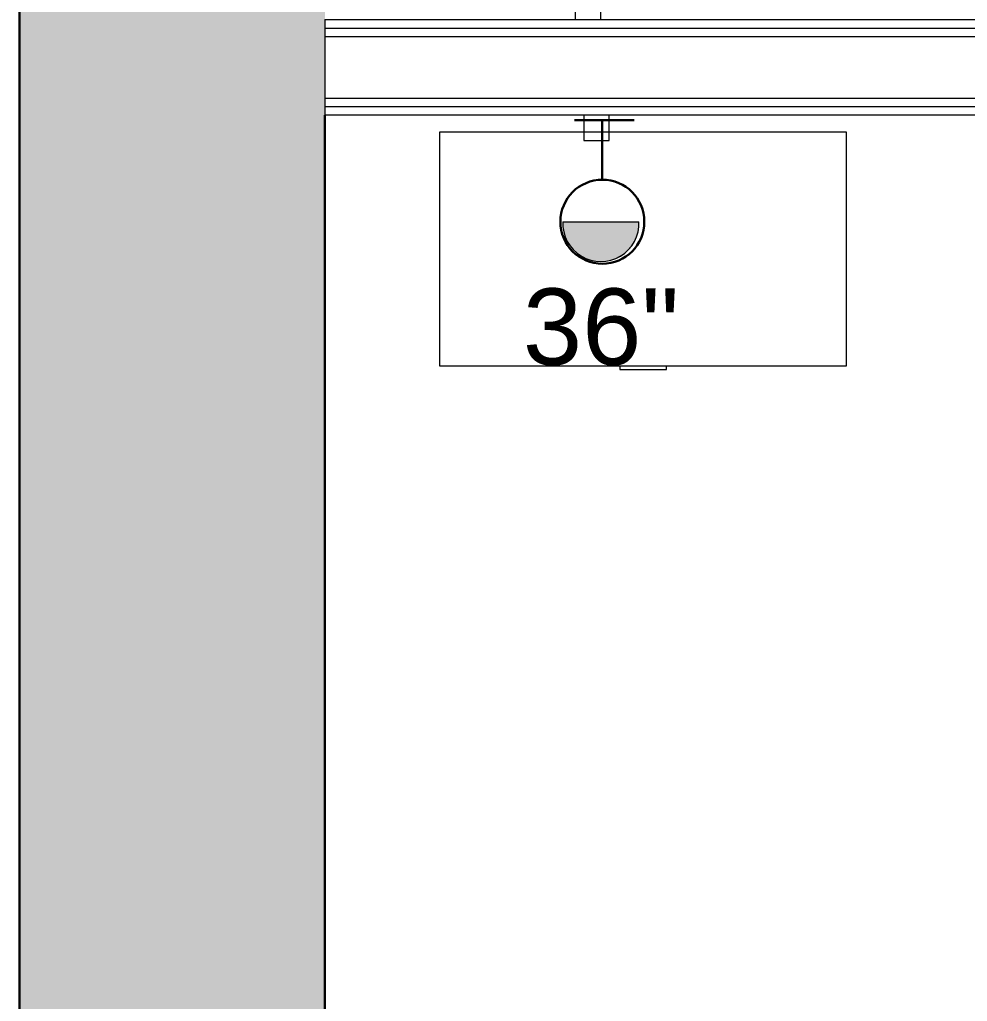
# Model space of a CAD drawing. Header units: inches. Extents: x -1176 to 1507, y -2563 to 978.
# Drawn here: x -1035.1 to -979.2, y -383.9 to -326 of the extents above; entities that cross this region are included whole.
import ezdxf

# ---------------------------------------------------------------- set-up
doc = ezdxf.new("R2010")
doc.units = ezdxf.units.IN
doc.header["$MEASUREMENT"] = 0
for name, color, linetype, lineweight in [('A-ANNO-NOTE', 131, 'Continuous', 40), ('A-WALL', 113, 'Continuous', 18), ('A-WALL-PATT', 111, 'Continuous', 18), ('E-ELEC-FIXT', 91, 'Continuous', 9), ('I-FURN', 30, 'Continuous', 9), ('I-WALL', 2, 'Continuous', 18)]:
    doc.layers.add(name, color=color, linetype=linetype, lineweight=lineweight)
doc.styles.add('Swis721 Lt BT', font='swissl.ttf', dxfattribs={"height": 4.5})

# ---------------------------------------------------------------- blocks, each defined once
blk = doc.blocks.new('Bed_Side_Table_5122 - T-4-6544423-2nd Floor Power _ Signal')
at = {"layer": 'I-FURN'}
for p, q in [((12, 3.992), (-12, 3.992)), ((-12, 3.992), (-12, -9.787)), ((12, -9.787), (12, 3.992)), ((-12, -9.787), (-1.378, -9.787)), ((-1.378, -9.787), (-1.378, -10)), ((-1.378, -9.787), (1.378, -9.787)), ((1.378, -10), (1.378, -9.787)), ((1.378, -9.787), (12, -9.787)), ((-1.378, -10), (1.378, -10))]:
    blk.add_line(p, q, dxfattribs=at)
blk = doc.blocks.new('PS - USB Outlet - USB Outlet-8359736-2nd Floor Power _ Signal')
at = {"layer": 'E-ELEC-FIXT'}
for p, q in [((0.75, 1.5), (-0.75, 1.5)), ((-0.75, 1.5), (-0.75, 1.383)), ((-0.75, 1.383), (-0.75, 0)), ((0.75, 1.383), (0.75, 1.5)), ((0.75, 0), (0.75, 1.383))]:
    blk.add_line(p, q, dxfattribs=at)
blk = doc.blocks.new('PS - USB Outlet - USB Outlet-V148-2nd Floor Power _ Signal')
at = {"layer": 'E-ELEC-FIXT'}
for p, q in [((-0.75, 1.008), (-0.75, 1.5)), ((-0.75, 1.5), (0.75, 1.5)), ((0.75, 1.5), (0.75, 1.008)), ((-0.75, 0), (-0.75, 1.008)), ((0.75, 1.008), (0.75, 0))]:
    blk.add_line(p, q, dxfattribs=at)

msp = doc.modelspace()

# ---------------------------------------------------------------- hatches: boundary and pattern name
at = {"layer": 'A-ANNO-NOTE', "lineweight": 9}
for points in [[(-1002.989, -338.454), (-1003.035, -337.899), (-998.539, -337.899)], [(-1002.989, -338.454), (-998.539, -337.899), (-998.537, -337.979)], [(-998.602, -338.531), (-1002.989, -338.454), (-998.537, -337.979)], [(-1001.144, -340.213), (-1002.842, -338.908), (-1002.989, -338.454)], [(-1000.986, -340.233), (-1002.989, -338.454), (-1000.588, -340.233)], [(-1000.986, -340.233), (-1001.144, -340.213), (-1002.989, -338.454)], [(-999.353, -339.726), (-1002.989, -338.454), (-998.602, -338.531)], [(-1000.588, -340.233), (-1002.989, -338.454), (-999.353, -339.726)], [(-999.353, -339.726), (-998.602, -338.531), (-998.672, -338.76)], [(-1002.503, -339.446), (-1002.772, -339.051), (-1002.842, -338.908)], [(-1002.451, -339.506), (-1002.503, -339.446), (-1002.842, -338.908)], [(-1002.22, -339.726), (-1002.451, -339.506), (-1002.842, -338.908)], [(-1001.144, -340.213), (-1002.22, -339.726), (-1002.842, -338.908)], [(-1002.503, -339.446), (-1002.554, -339.384), (-1002.772, -339.051)], [(-999.353, -339.726), (-998.672, -338.76), (-998.802, -339.051)], [(-999.353, -339.726), (-998.802, -339.051), (-999.07, -339.446)], [(-1001.53, -340.115), (-1001.892, -339.951), (-1002.22, -339.726)], [(-1001.144, -340.213), (-1001.53, -340.115), (-1002.22, -339.726)], [(-1000.588, -340.233), (-999.353, -339.726), (-1000.429, -340.213)], [(-1000.429, -340.213), (-999.353, -339.726), (-1000.044, -340.115)], [(-1000.044, -340.115), (-999.353, -339.726), (-999.681, -339.951)], [(-1001.144, -340.213), (-1001.222, -340.199), (-1001.53, -340.115)]]:
    msp.add_hatch(color=256, dxfattribs=at).paths.add_polyline_path(points, flags=0)
at = {"layer": 'A-WALL-PATT'}
h = msp.add_hatch(color=250, dxfattribs=at)
h.paths.add_polyline_path([(-1017.062, -1275.185), (-1017.062, -1210.935), (-1035.062, -1210.935), (-1035.062, -1275.185)], flags=0)
h.paths.add_polyline_path([(-1017.062, -1169.435), (-1017.062, -1003.935), (-1035.062, -1003.935), (-1035.062, -1169.435)], flags=0)
h.paths.add_polyline_path([(-1035.062, -962.435), (-1017.062, -962.435), (-1017.062, -859.935), (-1035.062, -859.935), (-1035.062, -957.935)], flags=0)
h.paths.add_polyline_path([(-1017.951, -818.435), (-1017.062, -818.435), (-1017.062, -715.935), (-1035.062, -715.935), (-1035.062, -818.435)], flags=0)
h.paths.add_polyline_path([(-1017.951, -674.435), (-1017.062, -674.435), (-1017.062, -567.935), (-1035.062, -567.935), (-1035.062, -674.435)], flags=0)
h.paths.add_polyline_path([(-1017.951, -534.435), (-1017.062, -534.435), (-1017.062, -425.685), (-1035.062, -425.685), (-1035.062, -534.435)], flags=0)
h.paths.add_polyline_path([(-1017.951, -388.685), (-1017.062, -388.685), (-1017.062, -275.185), (-1035.062, -275.185), (-1035.062, -388.685)], flags=0)
h.paths.add_polyline_path([(-1017.951, -239.185), (-1017.062, -239.185), (-1017.062, -119.495), (-1035.062, -119.495), (-1035.062, -239.185)], flags=0)
h.paths.add_polyline_path([(-1017.062, -83.495), (-1017.062, 16.255), (-1035.062, 16.255), (-1035.062, -83.495)], flags=0)

# ---------------------------------------------------------------- linework, layer by layer
at = {"layer": 'A-ANNO-NOTE', "lineweight": 30}
for p, q in [((-1002.339, -331.918), (-998.832, -331.918)), ((-1000.703, -331.918), (-1000.703, -335.424))]:
    msp.add_line(p, q, dxfattribs=at)
at = {"layer": 'A-ANNO-NOTE', "lineweight": 9}
msp.add_line((-1003.035, -337.899), (-998.539, -337.899), dxfattribs=at)
at = {"layer": 'A-ANNO-NOTE', "lineweight": 30}
msp.add_circle((-1000.7, -337.899), 2.475, dxfattribs=at)
at = {"layer": 'A-ANNO-NOTE', "lineweight": 9}
msp.add_arc((-1000.787, -337.991), 2.25, 177.64269, 2.35731, dxfattribs=at)
at = {"layer": 'A-WALL', "color": 8, "lineweight": 30}
for p, q in [((-1035.062, -388.685), (-1035.062, -275.185)), ((-1017.062, -388.685), (-1017.062, -331.607))]:
    msp.add_line(p, q, dxfattribs=at)
at = {"layer": 'A-WALL'}
for p, q in [((-1017.062, -325.982), (-1017.062, -331.607)), ((-1017.062, -326.482), (-864.045, -326.482)), ((-1017.062, -326.982), (-863.545, -326.982)), ((-1017.062, -330.607), (-863.545, -330.607)), ((-1017.062, -331.107), (-864.045, -331.107))]:
    msp.add_line(p, q, dxfattribs=at)
at = {"layer": 'I-WALL'}
for p, q in [((-1017.062, -325.982), (-864.545, -325.982)), ((-864.545, -331.607), (-1017.062, -331.607))]:
    msp.add_line(p, q, dxfattribs=at)

# ---------------------------------------------------------------- block references
at = {"layer": 'E-ELEC-FIXT'}
msp.add_blockref('PS - USB Outlet - USB Outlet-8359736-2nd Floor Power _ Signal', (-1001.545, -325.982), dxfattribs=at)
at = {"layer": 'E-ELEC-FIXT', "extrusion": (0, 0, -1), "rotation": 180}
msp.add_blockref('PS - USB Outlet - USB Outlet-V148-2nd Floor Power _ Signal', (1001.048, -331.607), dxfattribs=at)
at = {"layer": 'I-FURN'}
msp.add_blockref('Bed_Side_Table_5122 - T-4-6544423-2nd Floor Power _ Signal', (-998.295, -336.607), dxfattribs=at)

# ---------------------------------------------------------------- texts
at = {"layer": 'A-ANNO-NOTE', "lineweight": 9, "insert": (-1005.386, -341.835), "char_height": 4.5, "width": 10.302, "attachment_point": 1, "style": 'Swis721 Lt BT'}
msp.add_mtext('36"', dxfattribs=at)

doc.saveas('drawing.dxf')
